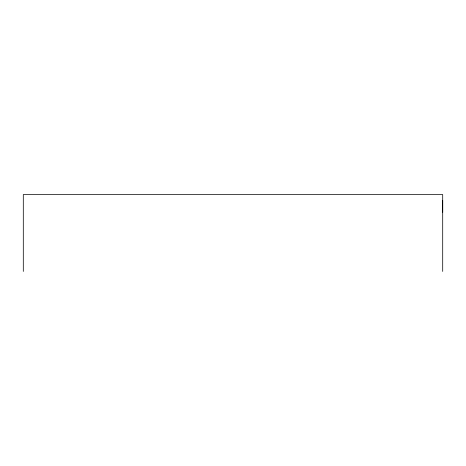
<?xml version="1.0" encoding="UTF-8"?>
<svg xmlns="http://www.w3.org/2000/svg" width="466" height="466" viewBox="0 0 466 466"><rect width="100%" height="100%" fill="white"/><g stroke="black" fill="none" stroke-linecap="round" stroke-linejoin="round"><path stroke-width="0.7" d="M442.7 212.228L442.7 200.526M442.7 271.439L442.7 194.561L23.3 194.561L23.3 271.439"/></g></svg>
